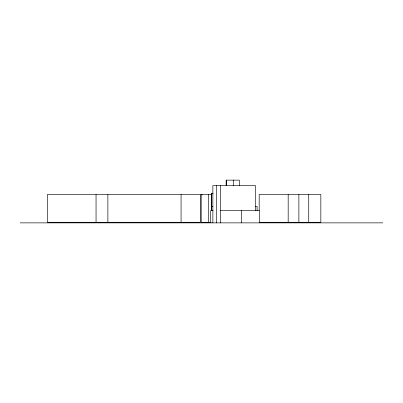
<?xml version="1.0" encoding="UTF-8"?>
<svg xmlns="http://www.w3.org/2000/svg" width="403" height="403" viewBox="0 0 403 403"><rect width="100%" height="100%" fill="white"/><g stroke="black" fill="none" stroke-linecap="round" stroke-linejoin="round"><path stroke-width="0.6" d="M226.219 180.131L226.219 185.758L226.219 180.131L239.367 180.131L239.367 185.758M211.671 193.264L211.671 210.668L211.61 193.264L213.137 193.264M211.081 222.29L201.183 222.29L201.183 194.503L211.756 194.503M211.61 206.396L212.829 206.396M255.22 206.396L257.084 206.396L257.084 210.668M213.197 210.522L210.693 210.522L210.693 222.869M220.466 210.522L259.472 210.522L259.472 222.869M259.184 222.29L320.838 222.29L320.838 194.503L259.184 194.503L259.184 210.557M20.15 222.869L382.85 222.869M201.183 194.503L202.351 194.951M308.733 194.503L308.733 222.29M298.88 194.503L298.88 222.29M288.18 194.503L288.18 222.29M255.502 210.522L255.502 185.546L212.865 185.546L212.865 222.869M241.397 210.522L241.397 222.869M233.277 180.131L233.277 185.758M220.466 185.546L220.466 222.869M216.361 185.546L216.361 222.869M208.517 194.503L208.517 222.29M181.068 194.503L181.068 222.29M107.873 194.503L107.873 222.29M96.05 194.503L96.05 222.29M200.412 194.503L47.342 194.503L47.342 222.29L200.412 222.29L200.412 194.503"/></g></svg>
